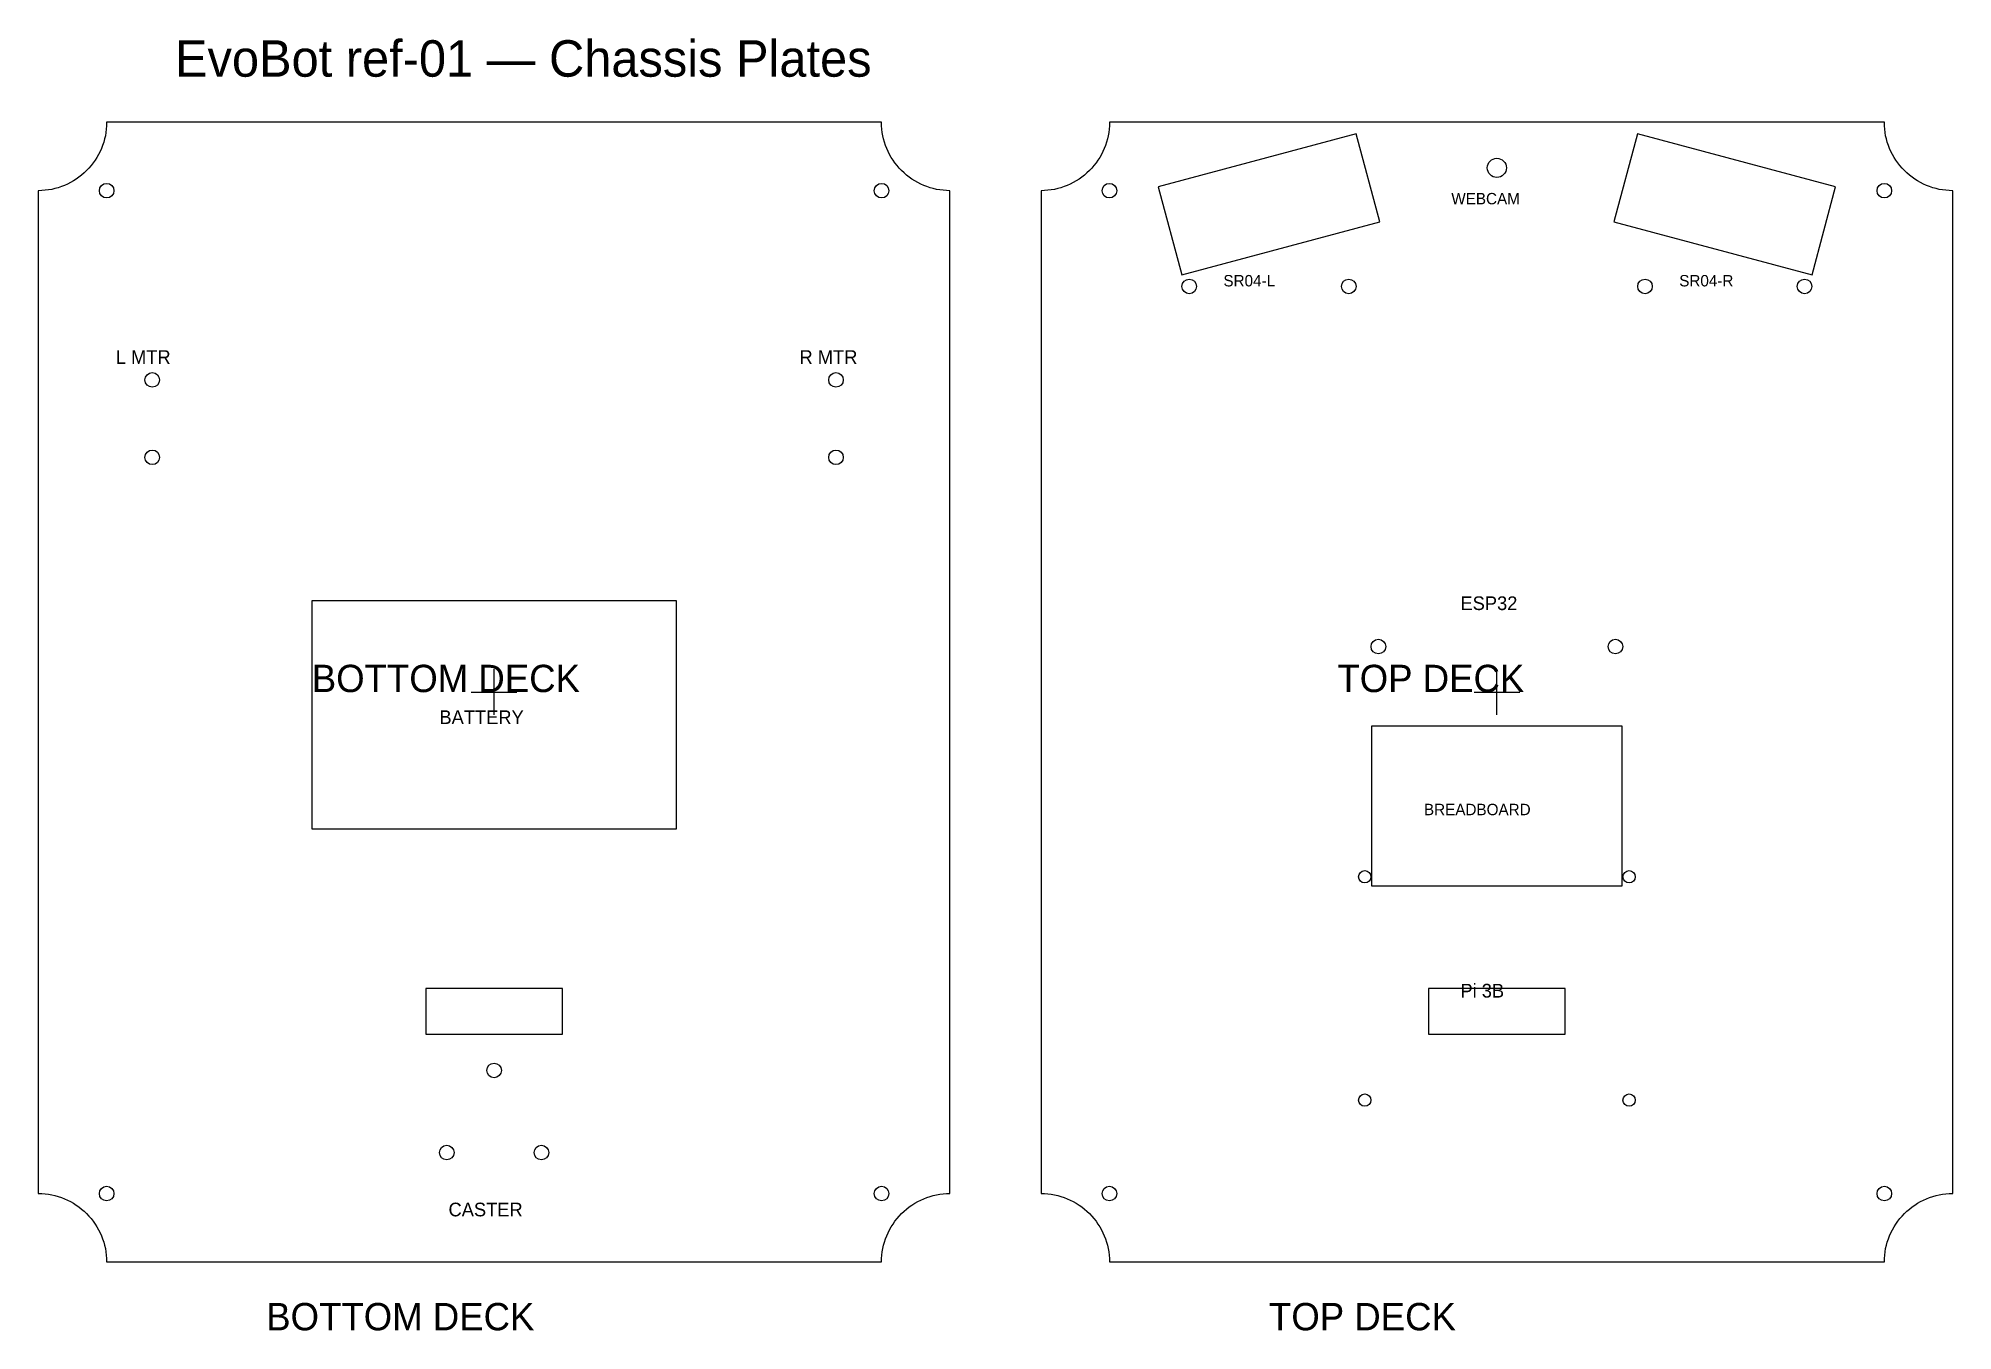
# Model space of a CAD drawing. Header units: millimetres. Extents: x 0 to 420, y -15 to 268.
import ezdxf

# ---------------------------------------------------------------- set-up
doc = ezdxf.new("R2010")
doc.units = ezdxf.units.MM
doc.layers.add('CUT', color=1, linetype='Continuous')
doc.layers.add('ENGRAVE', color=5, linetype='Continuous')

msp = doc.modelspace()

# ---------------------------------------------------------------- linework, layer by layer
at = {"layer": 'CUT'}
for points in [[(0, 15, -0.414214), (15, 0), (185, 0, -0.414214), (200, 15), (200, 235, -0.414214), (185, 250), (15, 250, -0.414214), (0, 235)], [(220, 15, -0.414214), (235, 0), (405, 0, -0.414214), (420, 15), (420, 235, -0.414214), (405, 250), (235, 250, -0.414214), (220, 235)]]:
    msp.add_lwpolyline(points, format="xyb", close=True, dxfattribs=at)
for points in [[(250.85, 216.52), (294.32, 228.16), (289.15, 247.48), (245.68, 235.84)], [(345.68, 228.16), (389.15, 216.52), (394.32, 235.84), (350.85, 247.48)], [(85, 50), (115, 50), (115, 60), (85, 60)], [(305, 50), (335, 50), (335, 60), (305, 60)]]:
    msp.add_lwpolyline(points, close=True, dxfattribs=at)
for centre, radius in [((320, 240), 2.1), ((15, 235), 1.6), ((185, 235), 1.6), ((235, 235), 1.6), ((405, 235), 1.6), ((252.5, 214), 1.6), ((287.5, 214), 1.6), ((352.5, 214), 1.6), ((387.5, 214), 1.6), ((25, 193.5), 1.6), ((175, 193.5), 1.6), ((25, 176.5), 1.6), ((175, 176.5), 1.6), ((294, 135), 1.6), ((346, 135), 1.6), ((291, 84.5), 1.35), ((349, 84.5), 1.35), ((100, 42), 1.6), ((291, 35.5), 1.35), ((349, 35.5), 1.35), ((89.61, 24), 1.6), ((110.39, 24), 1.6), ((15, 15), 1.6), ((185, 15), 1.6), ((235, 15), 1.6), ((405, 15), 1.6)]:
    msp.add_circle(centre, radius, dxfattribs=at)
at = {"layer": 'ENGRAVE'}
for p, q in [((100, 120), (100, 130)), ((320, 120), (320, 130)), ((95, 125), (105, 125)), ((315, 125), (325, 125))]:
    msp.add_line(p, q, dxfattribs=at)
for points in [[(60, 95), (140, 95), (140, 145), (60, 145)], [(292.5, 82.5), (347.5, 82.5), (347.5, 117.5), (292.5, 117.5)]]:
    msp.add_lwpolyline(points, close=True, dxfattribs=at)

# ---------------------------------------------------------------- texts
for s, height, p in [('EvoBot ref-01 — Chassis Plates', 8, (30, 260)), ('WEBCAM', 2.5, (310, 232)), ('SR04-L', 2.5, (260, 214)), ('SR04-R', 2.5, (360, 214)), ('L MTR', 3, (17, 197)), ('R MTR', 3, (167, 197)), ('ESP32', 3, (312, 143)), ('BOTTOM DECK', 6, (60, 125)), ('TOP DECK', 6, (285, 125)), ('BATTERY', 3, (88, 118)), ('BREADBOARD', 2.5, (304, 98)), ('Pi 3B', 3, (312, 58)), ('CASTER', 3, (90, 10)), ('BOTTOM DECK', 6, (50, -15)), ('TOP DECK', 6, (270, -15))]:
    msp.add_text(s, height=height, dxfattribs=at).set_placement(p)

doc.saveas('drawing.dxf')
